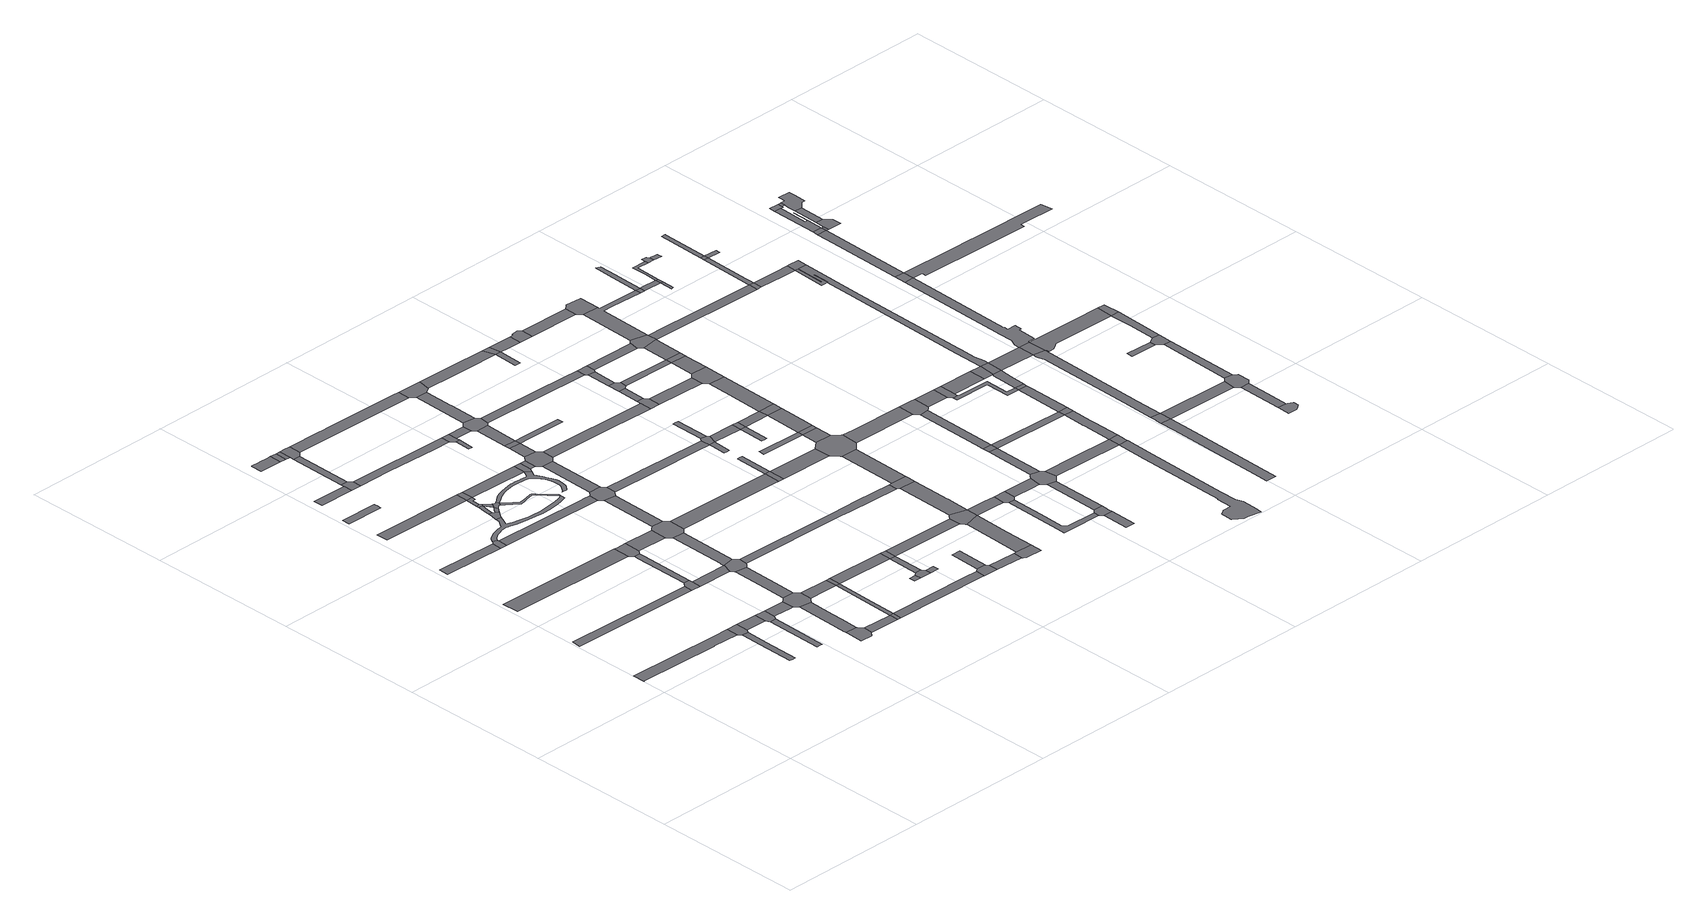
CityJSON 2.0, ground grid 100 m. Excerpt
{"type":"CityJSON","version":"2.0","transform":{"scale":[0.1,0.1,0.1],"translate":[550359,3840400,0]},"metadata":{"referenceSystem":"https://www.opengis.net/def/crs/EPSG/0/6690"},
"CityObjects":{
"road1":{"type":"Road","attributes":{"RoadStructureAttribute.sectionType":"1"},"geometry":[{"type":"MultiSurface","lod":"1","boundaries":[[[0,1,2,3,4,5,6,7,8]]]}]},
"road2":{"type":"Road","attributes":{"RoadStructureAttribute.sectionType":"1"},"geometry":[{"type":"MultiSurface","lod":"1","boundaries":[[[9,10,11,12,13,14]]]}]},
"road3":{"type":"Road","attributes":{"RoadStructureAttribute.sectionType":"1"},"geometry":[{"type":"MultiSurface","lod":"1","boundaries":[[[15,16,17,18,19,20,21,22]]]}]},
"road4":{"type":"Road","attributes":{"RoadStructureAttribute.sectionType":"1"},"geometry":[{"type":"MultiSurface","lod":"1","boundaries":[[[23,24,25,26,27]]]}]},
"road5":{"type":"Road","geometry":[{"type":"MultiSurface","lod":"1","boundaries":[[[28,8,7,15,22,29,30]]]}]},
"road6":{"type":"Road","attributes":{"RoadStructureAttribute.sectionType":"1"},"geometry":[{"type":"MultiSurface","lod":"1","boundaries":[[[31,32,33,34,35,36]]]}]},
"road7":{"type":"Road","attributes":{"RoadStructureAttribute.sectionType":"1"},"geometry":[{"type":"MultiSurface","lod":"1","boundaries":[[[37,38,39,40,41]]]}]},
"road8":{"type":"Road","attributes":{"RoadStructureAttribute.sectionType":"1"},"geometry":[{"type":"MultiSurface","lod":"1","boundaries":[[[30,29,42,43,44]]]}]},
"road9":{"type":"Road","attributes":{"RoadStructureAttribute.sectionType":"1"},"geometry":[{"type":"MultiSurface","lod":"1","boundaries":[[[45,46,47,48,49]]]}]},
"road10":{"type":"Road","geometry":[{"type":"MultiSurface","lod":"1","boundaries":[[[50,51,52,27,26,53,54,55]]]}]},
"road11":{"type":"Road","attributes":{"RoadStructureAttribute.sectionType":"1"},"geometry":[{"type":"MultiSurface","lod":"1","boundaries":[[[56,57,58,59]]]}]},
"road12":{"type":"Road","geometry":[{"type":"MultiSurface","lod":"1","boundaries":[[[60,44,43,49,48,61,62,63]]]}]},
"road13":{"type":"Road","attributes":{"RoadStructureAttribute.sectionType":"1"},"geometry":[{"type":"MultiSurface","lod":"1","boundaries":[[[64,65,66,67]]]}]},
"road14":{"type":"Road","geometry":[{"type":"MultiSurface","lod":"1","boundaries":[[[68,14,13,69,70,71]]]}]},
"road15":{"type":"Road","geometry":[{"type":"MultiSurface","lod":"1","boundaries":[[[72,73,74,75,76,77,78,79,80,81,82]]]}]},
"road16":{"type":"Road","attributes":{"RoadStructureAttribute.sectionType":"1"},"geometry":[{"type":"MultiSurface","lod":"1","boundaries":[[[83,63,62,84,85,86,87,88]]]}]},
"road17":{"type":"Road","attributes":{"RoadStructureAttribute.sectionType":"1"},"geometry":[{"type":"MultiSurface","lod":"1","boundaries":[[[89,90,91,92,93,94,95,96,97]]]}]},
"road18":{"type":"Road","geometry":[{"type":"MultiSurface","lod":"1","boundaries":[[[98,59,58,99,100,101]]]}]},
"road19":{"type":"Road","attributes":{"RoadStructureAttribute.sectionType":"1"},"geometry":[{"type":"MultiSurface","lod":"1","boundaries":[[[102,103,104,105,106,107,108,72,82,109,110,111,112,113]]]}]},
"road20":{"type":"Road","attributes":{"RoadStructureAttribute.sectionType":"1"},"geometry":[{"type":"MultiSurface","lod":"1","boundaries":[[[114,115,116,117,68,71]]]}]},
"road21":{"type":"Road","attributes":{"RoadStructureAttribute.sectionType":"1"},"geometry":[{"type":"MultiSurface","lod":"1","boundaries":[[[118,98,101,119]]]}]},
"road22":{"type":"Road","geometry":[{"type":"MultiSurface","lod":"1","boundaries":[[[97,96,120,121]]]}]},
"road23":{"type":"Road","attributes":{"RoadStructureAttribute.sectionType":"1"},"geometry":[{"type":"MultiSurface","lod":"1","boundaries":[[[121,120,122,123,124]]]}]},
"road24":{"type":"Road","geometry":[{"type":"MultiSurface","lod":"1","boundaries":[[[125,126,127,88,87,128,102,113,129,130,131,132,133,134]]]}]},
"road25":{"type":"Road","attributes":{"RoadStructureAttribute.sectionType":"1"},"geometry":[{"type":"MultiSurface","lod":"1","boundaries":[[[80,79,135,136]]]}]},
"road26":{"type":"Road","attributes":{"RoadStructureAttribute.sectionType":"1"},"geometry":[{"type":"MultiSurface","lod":"1","boundaries":[[[70,69,137,138]]]}]},
"road27":{"type":"Road","geometry":[{"type":"MultiSurface","lod":"1","boundaries":[[[139,140,141,142,143,144,145,146,147]]]}]},
"road28":{"type":"Road","geometry":[{"type":"MultiSurface","lod":"1","boundaries":[[[148,149,36,35,150,116,115,151,152,153,154]]]}]},
"road29":{"type":"Road","attributes":{"RoadStructureAttribute.sectionType":"1"},"geometry":[{"type":"MultiSurface","lod":"1","boundaries":[[[155,156,157,158,159,139,147,160,161]]]}]},
"road30":{"type":"Road","geometry":[{"type":"MultiSurface","lod":"1","boundaries":[[[162,124,123,118,119,163,164,165]]]}]},
"road31":{"type":"Road","geometry":[{"type":"MultiSurface","lod":"1","boundaries":[[[166,167,155,161,168]]]}]},
"road32":{"type":"Road","attributes":{"RoadStructureAttribute.sectionType":"1"},"geometry":[{"type":"MultiSurface","lod":"1","boundaries":[[[169,170,171,145,144,172,173]]]}]},
"road33":{"type":"Road","attributes":{"RoadStructureAttribute.sectionType":"1"},"geometry":[{"type":"MultiSurface","lod":"1","boundaries":[[[66,167,166,174,175,176]]]}]},
"road34":{"type":"Road","attributes":{"RoadStructureAttribute.sectionType":"1"},"geometry":[{"type":"MultiSurface","lod":"1","boundaries":[[[177,168,161,178,169,179]]]}]},
"road35":{"type":"Road","attributes":{"RoadStructureAttribute.sectionType":"1"},"geometry":[{"type":"MultiSurface","lod":"1","boundaries":[[[180,181,182,183,184,185,186,187,188,189,190,191,192,193,194,195,196,197,198,199,200,201,202,203,204,205,206,207,208,209,210,211,212,213,214,215,216,217,218,219,220,221,222,223,224,225,226,227,228,229,230,231,232,233,234,235,236,142,141,237,238,239,240,241,242,243,244,245,246,247,50,55]]]}]},
"road36":{"type":"Road","attributes":{"RoadStructureAttribute.sectionType":"1"},"geometry":[{"type":"MultiSurface","lod":"1","boundaries":[[[248,249,250,125,134,251,252]]]}]},
"road37":{"type":"Road","attributes":{"RoadStructureAttribute.sectionType":"1"},"geometry":[{"type":"MultiSurface","lod":"1","boundaries":[[[253,254,54,53,255,256]]]}]},
"road38":{"type":"Road","geometry":[{"type":"MultiSurface","lod":"1","boundaries":[[[67,66,176,257]]]}]},
"road39":{"type":"Road","geometry":[{"type":"MultiSurface","lod":"1","boundaries":[[[258,179,169,173,259,213,212,260]]]}]},
"road40":{"type":"Road","geometry":[{"type":"MultiSurface","lod":"1","boundaries":[[[261,136,135,262]]]}]},
"road41":{"type":"Road","attributes":{"RoadStructureAttribute.sectionType":"1"},"geometry":[{"type":"MultiSurface","lod":"1","boundaries":[[[154,153,263,264]]]}]},
"road42":{"type":"Road","attributes":{"RoadStructureAttribute.sectionType":"1"},"geometry":[{"type":"MultiSurface","lod":"1","boundaries":[[[131,130,265,266,267,268]]]}]},
"road43":{"type":"Road","geometry":[{"type":"MultiSurface","lod":"1","boundaries":[[[269,270,271,138,137,272,273,248,252,274,275,276]]]}]},
"road44":{"type":"Road","attributes":{"RoadStructureAttribute.sectionType":"1"},"geometry":[{"type":"MultiSurface","lod":"1","boundaries":[[[267,136,261,277,278]]]}]},
"road45":{"type":"Road","attributes":{"RoadStructureAttribute.sectionType":"1"},"geometry":[{"type":"MultiSurface","lod":"1","boundaries":[[[279,280,281,282,138,271,283]]]}]},
"road46":{"type":"Road","attributes":{"RoadStructureAttribute.sectionType":"1"},"geometry":[{"type":"MultiSurface","lod":"1","boundaries":[[[100,99,284,285,286,287]]]}]},
"road47":{"type":"Road","geometry":[{"type":"MultiSurface","lod":"1","boundaries":[[[268,267,278,288]]]}]},
"road48":{"type":"Road","attributes":{"RoadStructureAttribute.sectionType":"1"},"geometry":[{"type":"MultiSurface","lod":"1","boundaries":[[[257,176,289,290]]]}]},
"road49":{"type":"Road","attributes":{"RoadStructureAttribute.sectionType":"1"},"geometry":[{"type":"MultiSurface","lod":"1","boundaries":[[[289,291,292,293,294,295,296,297,298,299,300,301,302,303,260,212,304,305,306,307,308,309,310,311,312,313,314,315,316,317,318,319,320,321,322,323,324,325,326,327,328,329,330,331,332,333,334,335,336,337,338,339,340,341,342]]]}]},
"road50":{"type":"Road","geometry":[{"type":"MultiSurface","lod":"1","boundaries":[[[343,344,345,264,263,346,279,283,347,348,349,350,351,352]]]}]},
"road51":{"type":"Road","attributes":{"RoadStructureAttribute.sectionType":"1"},"geometry":[{"type":"MultiSurface","lod":"1","boundaries":[[[353,343,352,354]]]}]},
"road52":{"type":"Road","attributes":{"RoadStructureAttribute.sectionType":"1"},"geometry":[{"type":"MultiSurface","lod":"1","boundaries":[[[355,356,261,262,357,358,359]]]}]},
"road53":{"type":"Road","attributes":{"RoadStructureAttribute.sectionType":"1"},"geometry":[{"type":"MultiSurface","lod":"1","boundaries":[[[288,278,360,361,362,363,364]]]}]},
"road54":{"type":"Road","geometry":[{"type":"MultiSurface","lod":"1","boundaries":[[[365,366,256,255,367,353,354,368,369,370,371,372,373,374]]]}]},
"road55":{"type":"Road","attributes":{"RoadStructureAttribute.sectionType":"1"},"geometry":[{"type":"MultiSurface","lod":"1","boundaries":[[[375,376,377,378,379,165,164,380,381,382,383]]]}]},
"road56":{"type":"Road","geometry":[{"type":"MultiSurface","lod":"1","boundaries":[[[290,289,342,384,385]]]}]},
"road57":{"type":"Road","geometry":[{"type":"MultiSurface","lod":"1","boundaries":[[[386,387,388,389]]]}]},
"road58":{"type":"Road","attributes":{"RoadStructureAttribute.sectionType":"1"},"geometry":[{"type":"MultiSurface","lod":"1","boundaries":[[[385,384,390,391]]]}]},
"road59":{"type":"Road","attributes":{"RoadStructureAttribute.sectionType":"1"},"geometry":[{"type":"MultiSurface","lod":"1","boundaries":[[[392,393,365,374,394]]]}]},
"road60":{"type":"Road","geometry":[{"type":"MultiSurface","lod":"1","boundaries":[[[395,396,397,398]]]}]},
"road61":{"type":"Road","geometry":[{"type":"MultiSurface","lod":"1","boundaries":[[[399,389,388,400,401,402]]]}]},
"road62":{"type":"Road","geometry":[{"type":"MultiSurface","lod":"1","boundaries":[[[287,286,395,398,403,404]]]}]},
"road63":{"type":"Road","attributes":{"RoadStructureAttribute.sectionType":"1"},"geometry":[{"type":"MultiSurface","lod":"1","boundaries":[[[363,399,402,405]]]}]},
"road64":{"type":"Road","geometry":[{"type":"MultiSurface","lod":"1","boundaries":[[[406,391,390,392,394,407,408,409]]]}]},
"road65":{"type":"Road","attributes":{"RoadStructureAttribute.sectionType":"1"},"geometry":[{"type":"MultiSurface","lod":"1","boundaries":[[[410,411,401,400]]]}]},
"road66":{"type":"Road","geometry":[{"type":"MultiSurface","lod":"1","boundaries":[[[364,363,405,412]]]}]},
"road67":{"type":"Road","attributes":{"RoadStructureAttribute.sectionType":"1"},"geometry":[{"type":"MultiSurface","lod":"1","boundaries":[[[404,403,413,414]]]}]},
"road68":{"type":"Road","attributes":{"RoadStructureAttribute.sectionType":"1"},"geometry":[{"type":"MultiSurface","lod":"1","boundaries":[[[415,406,409,416]]]}]},
"road69":{"type":"Road","geometry":[{"type":"MultiSurface","lod":"1","boundaries":[[[417,415,416,418]]]}]},
"road70":{"type":"Road","attributes":{"RoadStructureAttribute.sectionType":"1"},"geometry":[{"type":"MultiSurface","lod":"1","boundaries":[[[349,348,419,420,421,422]]]}]},
"road71":{"type":"Road","attributes":{"RoadStructureAttribute.sectionType":"1"},"geometry":[{"type":"MultiSurface","lod":"1","boundaries":[[[423,424,425,417,418]]]}]},
"road72":{"type":"Road","attributes":{"RoadStructureAttribute.sectionType":"1"},"geometry":[{"type":"MultiSurface","lod":"1","boundaries":[[[426,427,276,275,428,429,430,431]]]}]},
"road73":{"type":"Road","geometry":[{"type":"MultiSurface","lod":"1","boundaries":[[[432,359,358,433,434,435]]]}]},
"road74":{"type":"Road","geometry":[{"type":"MultiSurface","lod":"1","boundaries":[[[436,437,414,413,438,424,423,439,440,441,442,443]]]}]},
"road75":{"type":"Road","geometry":[{"type":"MultiSurface","lod":"1","boundaries":[[[444,445,432,435]]]}]},
"road76":{"type":"Road","attributes":{"RoadStructureAttribute.sectionType":"1"},"geometry":[{"type":"MultiSurface","lod":"1","boundaries":[[[446,436,443,447,448,449,450]]]}]},
"road77":{"type":"Road","attributes":{"RoadStructureAttribute.sectionType":"1"},"geometry":[{"type":"MultiSurface","lod":"1","boundaries":[[[451,452,453,454,455,456,371,370,457,458,459,460]]]}]},
"road78":{"type":"Road","attributes":{"RoadStructureAttribute.sectionType":"1"},"geometry":[{"type":"MultiSurface","lod":"1","boundaries":[[[461,462,463,464,418,416]]]}]},
"road79":{"type":"Road","attributes":{"RoadStructureAttribute.sectionType":"1"},"geometry":[{"type":"MultiSurface","lod":"1","boundaries":[[[434,433,465,466]]]}]},
"road80":{"type":"Road","attributes":{"RoadStructureAttribute.sectionType":"1"},"geometry":[{"type":"MultiSurface","lod":"1","boundaries":[[[412,405,467,468,469]]]}]},
"road81":{"type":"Road","geometry":[{"type":"MultiSurface","lod":"1","boundaries":[[[383,382,470,446,450,471,472,473]]]}]},
"road82":{"type":"Road","geometry":[{"type":"MultiSurface","lod":"1","boundaries":[[[466,465,474,475,476,477,478,479]]]}]},
"road83":{"type":"Road","attributes":{"RoadStructureAttribute.sectionType":"1"},"geometry":[{"type":"MultiSurface","lod":"1","boundaries":[[[480,408,407,481,482,483,484]]]}]},
"road84":{"type":"Road","geometry":[{"type":"MultiSurface","lod":"1","boundaries":[[[422,421,485,486]]]}]},
"road85":{"type":"Road","attributes":{"RoadStructureAttribute.sectionType":"1"},"geometry":[{"type":"MultiSurface","lod":"1","boundaries":[[[487,488,489,490,491,479,478]]]}]},
"road86":{"type":"Road","attributes":{"RoadStructureAttribute.sectionType":"1"},"geometry":[{"type":"MultiSurface","lod":"1","boundaries":[[[492,493,494,422,486]]]}]},
"road87":{"type":"Road","attributes":{"RoadStructureAttribute.sectionType":"1"},"geometry":[{"type":"MultiSurface","lod":"1","boundaries":[[[495,496,497,441,440,498,499]]]}]},
"road88":{"type":"Road","geometry":[{"type":"MultiSurface","lod":"1","boundaries":[[[500,501,469,468,502,489,488,503]]]}]},
"road89":{"type":"Road","geometry":[{"type":"MultiSurface","lod":"1","boundaries":[[[459,504,505,506,507,508,509]]]}]},
"road90":{"type":"Road","geometry":[{"type":"MultiSurface","lod":"1","boundaries":[[[510,511,460,459,509,512,513]]]}]},
"road91":{"type":"Road","attributes":{"RoadStructureAttribute.sectionType":"1"},"geometry":[{"type":"MultiSurface","lod":"1","boundaries":[[[514,473,472,515,516,517,518,519,520,521,522,523,524]]]}]},
"road92":{"type":"Road","attributes":{"RoadStructureAttribute.sectionType":"1"},"geometry":[{"type":"MultiSurface","lod":"1","boundaries":[[[525,486,485,526,527]]]}]},
"road93":{"type":"Road","attributes":{"RoadStructureAttribute.sectionType":"1"},"geometry":[{"type":"MultiSurface","lod":"1","boundaries":[[[528,500,503,529,530,531,532]]]}]},
"road94":{"type":"Road","attributes":{"RoadStructureAttribute.sectionType":"1"},"geometry":[{"type":"MultiSurface","lod":"1","boundaries":[[[533,534,535,510,513]]]}]},
"road95":{"type":"Road","attributes":{"RoadStructureAttribute.sectionType":"1"},"geometry":[{"type":"MultiSurface","lod":"1","boundaries":[[[512,509,536,537]]]}]},
"road96":{"type":"Road","geometry":[{"type":"MultiSurface","lod":"1","boundaries":[[[431,430,538,528,532,539,540,541,542]]]}]},
"road97":{"type":"Road","attributes":{"RoadStructureAttribute.sectionType":"1"},"geometry":[{"type":"MultiSurface","lod":"1","boundaries":[[[543,503,488,544,545,546,547]]]}]},
"road98":{"type":"Road","attributes":{"RoadStructureAttribute.sectionType":"1"},"geometry":[{"type":"MultiSurface","lod":"1","boundaries":[[[548,549,550,551,552,553,554]]]}]},
"road99":{"type":"Road","geometry":[{"type":"MultiSurface","lod":"1","boundaries":[[[555,556,557,558,559,560,561,562]]]}]},
"road100":{"type":"Road","geometry":[{"type":"MultiSurface","lod":"1","boundaries":[[[563,484,483,564,565,566]]]}]},
"road101":{"type":"Road","attributes":{"RoadStructureAttribute.sectionType":"1"},"geometry":[{"type":"MultiSurface","lod":"1","boundaries":[[[567,568,542,541,569]]]}]},
"road102":{"type":"Road","geometry":[{"type":"MultiSurface","lod":"1","boundaries":[[[537,536,562,561,570]]]}]},
"road103":{"type":"Road","attributes":{"RoadStructureAttribute.sectionType":"1"},"geometry":[{"type":"MultiSurface","lod":"1","boundaries":[[[571,563,566,572]]]}]},
"road104":{"type":"Road","geometry":[{"type":"MultiSurface","lod":"1","boundaries":[[[523,573,574,575]]]}]},
"road105":{"type":"Road","geometry":[{"type":"MultiSurface","lod":"1","boundaries":[[[547,546,576,577,578,579]]]}]},
"road106":{"type":"Road","geometry":[{"type":"MultiSurface","lod":"1","boundaries":[[[524,523,575,580]]]}]},
"road107":{"type":"Road","attributes":{"RoadStructureAttribute.sectionType":"1"},"geometry":[{"type":"MultiSurface","lod":"1","boundaries":[[[576,581,582,583,584,585,586,587,588,589,590,591,577]]]}]},
"road108":{"type":"Road","geometry":[{"type":"MultiSurface","lod":"1","boundaries":[[[592,571,572,593,594,595]]]}]},
"road109":{"type":"Road","geometry":[{"type":"MultiSurface","lod":"1","boundaries":[[[596,597,598,527,526,599,600,567,569,601,602,603,604,605,606,607]]]}]},
"road110":{"type":"Road","attributes":{"RoadStructureAttribute.sectionType":"1"},"geometry":[{"type":"MultiSurface","lod":"1","boundaries":[[[608,592,595,609]]]}]},
"road111":{"type":"Road","attributes":{"RoadStructureAttribute.sectionType":"1"},"geometry":[{"type":"MultiSurface","lod":"1","boundaries":[[[570,561,610,611]]]}]},
"road112":{"type":"Road","geometry":[{"type":"MultiSurface","lod":"1","boundaries":[[[499,498,608,609,612,613]]]}]},
"road113":{"type":"Road","attributes":{"RoadStructureAttribute.sectionType":"1"},"geometry":[{"type":"MultiSurface","lod":"1","boundaries":[[[553,614,596,607,615]]]}]},
"road114":{"type":"Road","attributes":{"RoadStructureAttribute.sectionType":"1"},"geometry":[{"type":"MultiSurface","lod":"1","boundaries":[[[616,617,618,619]]]}]},
"road115":{"type":"Road","attributes":{"RoadStructureAttribute.sectionType":"1"},"geometry":[{"type":"MultiSurface","lod":"1","boundaries":[[[580,575,620,621,622]]]}]},
"road116":{"type":"Road","geometry":[{"type":"MultiSurface","lod":"1","boundaries":[[[554,553,615,623]]]}]},
"road117":{"type":"Road","geometry":[{"type":"MultiSurface","lod":"1","boundaries":[[[624,625,586,585,626,616,619,627,628,629]]]}]},
"road118":{"type":"Road","attributes":{"RoadStructureAttribute.sectionType":"1"},"geometry":[{"type":"MultiSurface","lod":"1","boundaries":[[[565,564,630,631]]]}]},
"road119":{"type":"Road","attributes":{"RoadStructureAttribute.sectionType":"1"},"geometry":[{"type":"MultiSurface","lod":"1","boundaries":[[[632,579,578,633,634,635]]]}]},
"road120":{"type":"Road","attributes":{"RoadStructureAttribute.sectionType":"1"},"geometry":[{"type":"MultiSurface","lod":"1","boundaries":[[[610,554,623,636,637]]]}]},
"road121":{"type":"Road","geometry":[{"type":"MultiSurface","lod":"1","boundaries":[[[611,610,637,638]]]}]},
"road122":{"type":"Road","attributes":{"RoadStructureAttribute.sectionType":"1"},"geometry":[{"type":"MultiSurface","lod":"1","boundaries":[[[639,640,624,629,641,642]]]}]},
"road123":{"type":"Road","attributes":{"RoadStructureAttribute.sectionType":"1"},"geometry":[{"type":"MultiSurface","lod":"1","boundaries":[[[594,593,643,644]]]}]},
"road124":{"type":"Road","geometry":[{"type":"MultiSurface","lod":"1","boundaries":[[[645,646,647,648,622,621,649,650]]]}]},
"road125":{"type":"Road","attributes":{"RoadStructureAttribute.sectionType":"1"},"geometry":[{"type":"MultiSurface","lod":"1","boundaries":[[[651,652,653,611,638,654]]]}]},
"road126":{"type":"Road","attributes":{"RoadStructureAttribute.sectionType":"1"},"geometry":[{"type":"MultiSurface","lod":"1","boundaries":[[[613,612,655,656]]]}]},
"road127":{"type":"Road","geometry":[{"type":"MultiSurface","lod":"1","boundaries":[[[657,658,635,634,659,639,642,660,661,662,663,664]]]}]},
"road128":{"type":"Road","attributes":{"RoadStructureAttribute.sectionType":"1"},"geometry":[{"type":"MultiSurface","lod":"1","boundaries":[[[665,604,603,666,667]]]}]},
"road129":{"type":"Road","geometry":[{"type":"MultiSurface","lod":"1","boundaries":[[[668,631,630,651,654,669,670]]]}]},
"road130":{"type":"Road","attributes":{"RoadStructureAttribute.sectionType":"1"},"geometry":[{"type":"MultiSurface","lod":"1","boundaries":[[[671,672,657,664,673]]]}]},
"road131":{"type":"Road","attributes":{"RoadStructureAttribute.sectionType":"1"},"geometry":[{"type":"MultiSurface","lod":"1","boundaries":[[[643,674,668,670,675,676]]]}]},
"road132":{"type":"Road","geometry":[{"type":"MultiSurface","lod":"1","boundaries":[[[677,671,673,678]]]}]},
"road133":{"type":"Road","attributes":{"RoadStructureAttribute.sectionType":"1"},"geometry":[{"type":"MultiSurface","lod":"1","boundaries":[[[650,649,679,680]]]}]},
"road134":{"type":"Road","geometry":[{"type":"MultiSurface","lod":"1","boundaries":[[[644,643,676,681]]]}]},
"road135":{"type":"Road","attributes":{"RoadStructureAttribute.sectionType":"1"},"geometry":[{"type":"MultiSurface","lod":"1","boundaries":[[[682,683,684,685,644,681]]]}]},
"road136":{"type":"Road","attributes":{"RoadStructureAttribute.sectionType":"1"},"geometry":[{"type":"MultiSurface","lod":"1","boundaries":[[[686,687,688,689,677,678]]]}]},
"road137":{"type":"Road","geometry":[{"type":"MultiSurface","lod":"1","boundaries":[[[690,691,692,693,656,655,694,695,684,683,696,697,698]]]}]},
"road138":{"type":"Road","attributes":{"RoadStructureAttribute.sectionType":"1"},"geometry":[{"type":"MultiSurface","lod":"1","boundaries":[[[699,700,662,661,701,702,703]]]}]},
"road139":{"type":"Road","geometry":[{"type":"MultiSurface","lod":"1","boundaries":[[[704,705,667,666,706,707,687,686,708,709,710,711]]]}]},
"road140":{"type":"Road","attributes":{"RoadStructureAttribute.sectionType":"1"},"geometry":[{"type":"MultiSurface","lod":"1","boundaries":[[[702,712,713,714,715,716,717,718,719,720,721,722,723,724,725,726,727,728,729,730,731]]]}]},
"road141":{"type":"Road","geometry":[{"type":"MultiSurface","lod":"1","boundaries":[[[732,733,734,680,679,735,736,737,738,739]]]}]},
"road142":{"type":"Road","geometry":[{"type":"MultiSurface","lod":"1","boundaries":[[[678,673,740,741]]]}]},
"road143":{"type":"Road","attributes":{"RoadStructureAttribute.sectionType":"1"},"geometry":[{"type":"MultiSurface","lod":"1","boundaries":[[[737,690,698,742,743,744,745,746,747,748,749,738]]]}]},
"road144":{"type":"Road","attributes":{"RoadStructureAttribute.sectionType":"1"},"geometry":[{"type":"MultiSurface","lod":"1","boundaries":[[[711,710,750,751]]]}]},
"road145":{"type":"Road","geometry":[{"type":"MultiSurface","lod":"1","boundaries":[[[751,750,752,753,754,755,756,757]]]}]},
"road146":{"type":"Road","geometry":[{"type":"MultiSurface","lod":"1","boundaries":[[[703,702,731,758,759,760,761,762]]]}]},
"road147":{"type":"Road","attributes":{"RoadStructureAttribute.sectionType":"1"},"geometry":[{"type":"MultiSurface","lod":"1","boundaries":[[[740,763,764,765,703,762,766,767,768]]]}]},
"road148":{"type":"Road","geometry":[{"type":"MultiSurface","lod":"1","boundaries":[[[769,770,771,772,754,753,773,774,775,776,777,778]]]}]},
"road149":{"type":"Road","attributes":{"RoadStructureAttribute.sectionType":"1"},"geometry":[{"type":"MultiSurface","lod":"1","boundaries":[[[779,780,697,696,781,782]]]}]},
"road150":{"type":"Road","attributes":{"RoadStructureAttribute.sectionType":"1"},"geometry":[{"type":"MultiSurface","lod":"1","boundaries":[[[757,756,783,784]]]}]},
"road151":{"type":"Road","geometry":[{"type":"MultiSurface","lod":"1","boundaries":[[[741,740,768,785]]]}]},
"road152":{"type":"Road","geometry":[{"type":"MultiSurface","lod":"1","boundaries":[[[746,745,786,787]]]}]},
"road153":{"type":"Road","attributes":{"RoadStructureAttribute.sectionType":"1"},"geometry":[{"type":"MultiSurface","lod":"1","boundaries":[[[788,789,790,791,792,793,794,795,796]]]}]},
"road154":{"type":"Road","attributes":{"RoadStructureAttribute.sectionType":"1"},"geometry":[{"type":"MultiSurface","lod":"1","boundaries":[[[777,741,785,797,798]]]}]},
"road155":{"type":"Road","attributes":{"RoadStructureAttribute.sectionType":"1"},"geometry":[{"type":"MultiSurface","lod":"1","boundaries":[[[799,800,801,746,787,802,803,804]]]}]},
"road156":{"type":"Road","attributes":{"RoadStructureAttribute.sectionType":"1"},"geometry":[{"type":"MultiSurface","lod":"1","boundaries":[[[805,787,786,806,807,808]]]}]},
"road157":{"type":"Road","geometry":[{"type":"MultiSurface","lod":"1","boundaries":[[[778,777,798,809,810]]]}]},
"road158":{"type":"Road","geometry":[{"type":"MultiSurface","lod":"1","boundaries":[[[807,811,812,813]]]}]},
"road159":{"type":"Road","attributes":{"RoadStructureAttribute.sectionType":"7"},"geometry":[{"type":"MultiSurface","lod":"1","boundaries":[[[814,784,783,815,816]]]}]},
"road160":{"type":"Road","geometry":[{"type":"MultiSurface","lod":"1","boundaries":[[[808,807,813,817]]]}]},
"road161":{"type":"Road","attributes":{"RoadStructureAttribute.sectionType":"1"},"geometry":[{"type":"MultiSurface","lod":"1","boundaries":[[[815,818,778,810,819,820]]]}]},
"road162":{"type":"Road","geometry":[{"type":"MultiSurface","lod":"1","boundaries":[[[821,822,823,824,825,788,796,826,827]]]}]},
"road163":{"type":"Road","geometry":[{"type":"MultiSurface","lod":"1","boundaries":[[[816,815,820,828]]]}]},
"road164":{"type":"Road","attributes":{"RoadStructureAttribute.sectionType":"1"},"geometry":[{"type":"MultiSurface","lod":"1","boundaries":[[[829,830,808,817,831,832,833,834]]]}]},
"road165":{"type":"Road","geometry":[{"type":"MultiSurface","lod":"1","boundaries":[[[835,834,833,836,837,838,839]]]}]},
"road166":{"type":"Road","attributes":{"RoadStructureAttribute.sectionType":"1"},"geometry":[{"type":"MultiSurface","lod":"1","boundaries":[[[840,841,842,843,844,845,821,827,846,847,848,849]]]}]},
"road167":{"type":"Road","attributes":{"RoadStructureAttribute.sectionType":"7"},"geometry":[{"type":"MultiSurface","lod":"1","boundaries":[[[828,820,840,850]]]}]},
"road168":{"type":"Road","geometry":[{"type":"MultiSurface","lod":"1","boundaries":[[[782,781,851,852]]]}]},
"road169":{"type":"Road","geometry":[{"type":"MultiSurface","lod":"1","boundaries":[[[853,854,855,856,837,836]]]}]},
"road170":{"type":"Road","attributes":{"RoadStructureAttribute.sectionType":"1"},"geometry":[{"type":"MultiSurface","lod":"1","boundaries":[[[857,858,859,782,852,860,861,862]]]}]},
"road171":{"type":"Road","attributes":{"RoadStructureAttribute.sectionType":"1"},"geometry":[{"type":"MultiSurface","lod":"1","boundaries":[[[863,864,865,866,867,868,869,816,828,870,871,872,873,874,875,876],[877,878,879],[880,881,882,883,876]]]}]},
"road172":{"type":"Road","attributes":{"RoadStructureAttribute.sectionType":"1"},"geometry":[{"type":"MultiSurface","lod":"1","boundaries":[[[826,796,884,885]]]}]},
"road173":{"type":"Road","geometry":[{"type":"MultiSurface","lod":"1","boundaries":[[[886,857,862,887]]]}]},
"road174":{"type":"Road","attributes":{"RoadStructureAttribute.sectionType":"1"},"geometry":[{"type":"MultiSurface","lod":"1","boundaries":[[[888,852,851,889,863,890]]]}]},
"road175":{"type":"Road","geometry":[{"type":"MultiSurface","lod":"1","boundaries":[[[850,840,849,891]]]}]},
"road176":{"type":"Road","attributes":{"RoadStructureAttribute.sectionType":"1"},"geometry":[{"type":"MultiSurface","lod":"1","boundaries":[[[892,893,894,886,887]]]}]},
"road177":{"type":"Road","geometry":[{"type":"MultiSurface","lod":"1","boundaries":[[[895,896,887,862]]]}]},
"road178":{"type":"Road","geometry":[{"type":"MultiSurface","lod":"1","boundaries":[[[897,898,899,900,901,902,903,904]]]}]},
"road179":{"type":"Road","geometry":[{"type":"MultiSurface","lod":"1","boundaries":[[[905,890,863,876,875,906,907]]]}]},
"road180":{"type":"Road","attributes":{"RoadStructureAttribute.sectionType":"1"},"geometry":[{"type":"MultiSurface","lod":"1","boundaries":[[[908,909,897,904,910,911]]]}]},
"road181":{"type":"Road","attributes":{"RoadStructureAttribute.sectionType":"1"},"geometry":[{"type":"MultiSurface","lod":"1","boundaries":[[[912,913,914,915,916,850,891,917,918,919,920,921,922,923,924,925,926]]]}]},
"road182":{"type":"Road","geometry":[{"type":"MultiSurface","lod":"1","boundaries":[[[927,928,885,884,929,930,908,911,931,932,933,934,935,936]]]}]},
"road183":{"type":"Road","geometry":[{"type":"MultiSurface","lod":"1","boundaries":[[[937,938,939,940]]]}]},
"road184":{"type":"Road","attributes":{"RoadStructureAttribute.sectionType":"1"},"geometry":[{"type":"MultiSurface","lod":"1","boundaries":[[[941,942,943,944,891,849,945,946,947,948,949,950,951]]]}]},
"road185":{"type":"Road","geometry":[{"type":"MultiSurface","lod":"1","boundaries":[[[952,912,926,953,954]]]}]},
"road186":{"type":"Road","attributes":{"RoadStructureAttribute.sectionType":"1"},"geometry":[{"type":"MultiSurface","lod":"1","boundaries":[[[955,927,936,956]]]}]},
"road187":{"type":"Road","geometry":[{"type":"MultiSurface","lod":"1","boundaries":[[[957,940,939,955,956,958]]]}]},
"road188":{"type":"Road","attributes":{"RoadStructureAttribute.sectionType":"1"},"geometry":[{"type":"MultiSurface","lod":"1","boundaries":[[[959,960,952,954,961]]]}]},
"road189":{"type":"Road","attributes":{"RoadStructureAttribute.sectionType":"1"},"geometry":[{"type":"MultiSurface","lod":"1","boundaries":[[[951,962,957,958,963,964]]]}]},
"road190":{"type":"Road","geometry":[{"type":"MultiSurface","lod":"1","boundaries":[[[965,959,961,966]]]}]},
"road191":{"type":"Road","geometry":[{"type":"MultiSurface","lod":"1","boundaries":[[[941,951,964,967]]]}]},
"road192":{"type":"Road","geometry":[{"type":"MultiSurface","lod":"1","boundaries":[[[966,961,968,969]]]}]},
"road193":{"type":"Road","attributes":{"RoadStructureAttribute.sectionType":"1"},"geometry":[{"type":"MultiSurface","lod":"1","boundaries":[[[970,971,965,966,972,973,974,975]]]}]},
"road194":{"type":"Road","geometry":[{"type":"MultiSurface","lod":"1","boundaries":[[[976,977,972]]]}]},
"road195":{"type":"Road","geometry":[{"type":"MultiSurface","lod":"1","boundaries":[[[978,969,968,979,980,981]]]}]},
"road196":{"type":"Road","geometry":[{"type":"MultiSurface","lod":"1","boundaries":[[[982,970,975,983,984,985]]]}]},
"road197":{"type":"Road","attributes":{"RoadStructureAttribute.sectionType":"1"},"geometry":[{"type":"MultiSurface","lod":"1","boundaries":[[[986,978,981,987]]]}]},
"road198":{"type":"Road","geometry":[{"type":"MultiSurface","lod":"1","boundaries":[[[988,985,984,989,990,991]]]}]},
"road199":{"type":"Road","geometry":[{"type":"MultiSurface","lod":"1","boundaries":[[[992,993,994,995,996,997,991,990,998,986,987,999,1000,1001,1002,1003,1004]]]}]},
"road200":{"type":"Road","attributes":{"RoadStructureAttribute.sectionType":"1"},"geometry":[{"type":"MultiSurface","lod":"1","boundaries":[[[1005,1006,1007,953,926,1008,1009,1010,1011,1012,1013,1014,1015]]]}]}
},
"vertices":[
[624,1231,0],[7,1245,0],[9,1164,0],[10,1165,0],[552,1153,0],[553,1153,0],[729,1149,0],[730,1149,0],[731,1229,0],
[671,1729,0],[601,1731,0],[21,1745,0],[17,1685,0],[885,1665,0],[886,1723,0],
[750,1125,0],[749,1122,0],[747,978,0],[743,745,0],[763,744,0],[783,743,0],[787,977,0],[789,1123,0],
[40,2820,0],[38,2755,0],[274,2748,0],[447,2743,0],[448,2809,0],
[737,1228,0],[804,1147,0],[805,1227,0],
[186,2302,0],[185,2302,0],[31,2305,0],[34,2194,0],[890,2175,0],[892,2287,0],
[278,3525,0],[279,3551,0],[279,3577,0],[34,3581,0],[32,3529,0],
[806,1147,0],[946,1144,0],[947,1224,0],
[956,739,0],[976,740,0],[996,740,0],[1002,1115,0],[962,1114,0],
[465,2829,0],[463,2821,0],[458,2814,0],[494,2742,0],[495,2807,0],[493,2814,0],
[60,3837,0],[64,3775,0],[295,3773,0],[295,3832,0],
[1012,1222,0],[1002,1117,0],[1018,1143,0],[1019,1222,0],
[58,3335,0],[59,3254,0],[674,3241,0],[675,3322,0],
[911,1751,0],[950,1664,0],[951,1726,0],[951,1751,0],
[1179,736,0],[1178,691,0],[1177,669,0],[1177,668,0],[1176,611,0],[1256,608,0],[1279,635,0],[1282,635,0],[1286,698,0],[1283,701,0],[1259,730,0],
[1153,1219,0],[1027,1142,0],[1142,1139,0],[1151,1139,0],[1159,1139,0],[1161,1219,0],
[211,4352,0],[144,4353,0],[141,4353,0],[82,4354,0],[81,4354,0],[80,4275,0],[142,4273,0],[227,4271,0],[229,4352,0],
[296,3858,0],[365,3772,0],[365,3830,0],[342,3857,0],
[1188,1112,0],[1183,928,0],[1183,927,0],[1182,849,0],[1179,789,0],[1179,766,0],[1179,762,0],[1259,734,0],[1261,821,0],[1261,850,0],[1263,926,0],[1269,1103,0],
[956,2116,0],[957,2152,0],[917,2151,0],[916,2116,0],
[300,4237,0],[346,4237,0],
[270,4270,0],[272,4351,0],
[295,4269,0],[301,4269,0],[302,4350,0],
[1191,1248,0],[1190,1247,0],[1171,1228,0],[1169,1130,0],[1288,1124,0],[1299,1135,0],[1299,1215,0],[1291,1223,0],[1271,1243,0],[1271,1245,0],
[1482,631,0],[1484,692,0],
[1179,1659,0],[1202,1727,0],
[658,3050,0],[653,3018,0],[648,2984,0],[684,2976,0],[696,2996,0],[716,3026,0],[696,3036,0],[688,3039,0],[683,3046,0],
[948,2286,0],[912,2286,0],[907,2159,0],[957,2154,0],[968,2167,0],[974,2174,0],[976,2285,0],
[668,3140,0],[665,3113,0],[664,3107,0],[664,3106,0],[660,3068,0],[689,3093,0],[695,3136,0],
[345,4349,0],[365,4256,0],[378,4269,0],[379,4349,0],
[694,3161,0],[669,3156,0],[704,3152,0],
[730,3082,0],[722,3071,0],[710,3056,0],[739,3055,0],[740,3057,0],
[696,3216,0],[716,3216,0],[719,3240,0],
[738,3121,0],[719,3099,0],[749,3112,0],
[498,2824,0],[510,2837,0],[525,2847,0],[542,2857,0],[562,2865,0],[585,2873,0],[600,2878,0],[615,2878,0],[627,2878,0],[640,2876,0],[655,2873,0],[692,2864,0],[737,2857,0],[777,2850,0],[827,2845,0],[862,2840,0],[882,2841,0],[892,2841,0],[930,2841,0],[967,2846,0],[1007,2852,0],[1042,2860,0],[1077,2870,0],[1085,2873,0],[1087,2925,0],[997,3020,0],[988,3029,0],[985,3034,0],[971,3034,0],[932,3026,0],[876,3015,0],[810,3072,0],[787,3095,0],[776,3073,0],[795,3057,0],[828,3028,0],[868,2998,0],[891,3003,0],[919,3010,0],[971,3021,0],[981,3017,0],[986,3013,0],[988,3012,0],[1079,2905,0],[1077,2900,0],[1057,2892,0],[1019,2882,0],[965,2876,0],[905,2868,0],[877,2869,0],[845,2870,0],[837,2871,0],[797,2872,0],[740,2884,0],[689,2891,0],[652,2908,0],[667,2938,0],[646,2973,0],[644,2953,0],[627,2926,0],[612,2905,0],[599,2903,0],[584,2900,0],[550,2890,0],[525,2882,0],[507,2872,0],[487,2857,0],[475,2847,0],
[1199,1637,0],[1199,1633,0],[1194,1393,0],[1274,1391,0],[1279,1624,0],
[1163,2791,0],[1128,2791,0],[1194,2721,0],[1200,2789,0],
[720,3321,0],
[760,3102,0],[768,3079,0],[772,3109,0],
[1509,692,0],[1507,631,0],
[1180,2170,0],[1183,2281,0],
[1410,1133,0],[1487,1131,0],[1494,1131,0],[1496,1210,0],
[1299,1725,0],[1286,1740,0],[1282,1744,0],[1186,1652,0],[1188,1650,0],[1298,1645,0],[1307,1655,0],[1311,1713,0],
[1514,907,0],[1520,1129,0],
[1211,2138,0],[1203,1756,0],[1203,1754,0],[1202,1731,0],[1291,2137,0],
[586,3770,0],[936,3758,0],[1051,3756,0],[1052,3817,0],
[1522,1209,0],
[1121,3231,0],[1122,3312,0],
[1099,3188,0],[1091,3185,0],[1054,3187,0],[1049,3188,0],[1016,3192,0],[994,3192,0],[974,3191,0],[951,3189,0],[919,3181,0],[889,3173,0],[854,3163,0],[822,3145,0],[795,3125,0],[805,3107,0],[830,3123,0],[850,3135,0],[882,3151,0],[909,3158,0],[947,3166,0],[974,3169,0],[1012,3167,0],[1034,3167,0],[1042,3167,0],[1064,3165,0],[1092,3160,0],[1107,3145,0],[1119,3133,0],[1135,3109,0],[1137,3106,0],[1147,3086,0],[1158,3053,0],[1163,3031,0],[1163,3008,0],[1161,2988,0],[1156,2971,0],[1146,2958,0],[1129,2933,0],[1118,2926,0],[1153,2925,0],[1154,2926,0],[1174,2953,0],[1181,2964,0],[1188,3001,0],[1191,3029,0],[1188,3049,0],[1178,3076,0],[1165,3103,0],[1160,3113,0],[1155,3123,0],[1134,3168,0],[1146,3191,0],[1154,3206,0],
[1214,2310,0],[1193,2290,0],[1188,2285,0],[1185,2165,0],[1316,2162,0],[1321,2167,0],[1323,2277,0],[1318,2282,0],[1313,2287,0],[1294,2307,0],
[1222,2696,0],[1302,2687,0],
[2071,684,0],[1516,692,0],[2146,619,0],[2158,619,0],[2160,681,0],
[1520,1130,0],[1589,1129,0],[1896,1122,0],[1912,1121,0],[1914,1200,0],
[1224,2813,0],[1205,2793,0],[1204,2712,0],[1322,2713,0],[1326,2718,0],[1327,2717,0],[1330,2785,0],[1329,2786,0],[1324,2792,0],[1306,2813,0],
[1184,4333,0],[703,4343,0],[687,4343,0],[627,4344,0],[617,4345,0],[619,4263,0],[728,4261,0],[1224,4250,0],[1225,4333,0],
[1166,3230,0],[1167,3311,0],
[1841,894,0],[1840,854,0],[1887,853,0],[1888,895,0],
[1205,3229,0],[1208,3310,0],
[1233,3197,0],[1225,2821,0],[1314,3197,0],
[1077,3729,0],[1074,3623,0],[1101,3623,0],[1104,3728,0],
[1908,914,0],[1966,852,0],[1967,892,0],[1948,913,0],
[1104,3754,0],[1106,3816,0],
[1952,1120,0],
[1237,3342,0],[1344,3227,0],[1346,3307,0],[1317,3338,0],
[2024,852,0],[2025,892,0],
[1954,1199,0],
[1221,3751,0],[1220,3814,0],
[1239,3465,0],[1320,3462,0],
[1240,3505,0],[1321,3502,0],
[1644,2159,0],[2024,2151,0],[2058,2150,0],[2060,2261,0],
[1326,3727,0],[1245,3726,0],[1245,3721,0],
[2224,1694,0],[2028,1697,0],[2049,1640,0],[2107,1638,0],[2469,1627,0],[2471,1687,0],
[2183,700,0],[2255,615,0],[2257,678,0],[2243,696,0],
[1248,3842,0],[1228,3822,0],[1229,3742,0],[1340,3741,0],[1346,3747,0],[1353,3810,0],[1342,3821,0],[1329,3835,0],
[2249,904,0],[2189,906,0],
[1257,4221,0],[1329,3837,0],[1333,4025,0],[1333,4027,0],[1338,4221,0],
[1753,2775,0],[1704,2777,0],[1649,2778,0],[1600,2780,0],[1573,2780,0],[1487,2781,0],[1648,2708,0],[1971,2704,0],[2061,2702,0],[2058,2765,0],
[1387,3461,0],[1652,3457,0],[1652,3497,0],[1387,3501,0],
[2444,607,0],[2447,671,0],
[1964,1120,0],[2451,1109,0],[2452,1187,0],
[1255,4222,0],[1338,4222,0],[1373,4247,0],[1386,4327,0],
[2450,601,0],[2459,594,0],[2464,589,0],[2574,585,0],[2576,667,0],[2466,671,0],
[1361,3307,0],[1861,3216,0],[1889,3215,0],[2101,3209,0],[2102,3289,0],
[2095,2149,0],[2098,2260,0],
[2580,863,0],[2587,1104,0],[2477,1076,0],[2471,862,0],[2466,673,0],
[2103,2485,0],[2084,2485,0],[2066,2485,0],
[2000,3791,0],[1781,3796,0],[1524,3804,0],[2096,3730,0],[2097,3790,0],
[2480,1222,0],[2475,1216,0],[2472,1082,0],[2589,1185,0],
[2060,2675,0],[2057,2582,0],[2077,2581,0],[2097,2581,0],[2100,2674,0],[2101,2703,0],
[2075,2785,0],[2074,2784,0],[2126,2765,0],[2113,2778,0],
[1627,4322,0],[1378,4246,0],[1552,4243,0],[1668,4240,0],[1707,4239,0],[1784,4238,0],[1785,4238,0],[1789,4238,0],[1844,4236,0],[1896,4235,0],[1871,4316,0],
[2099,2260,0],[2450,2141,0],[2450,2252,0],
[2488,1615,0],[2593,1346,0],[2593,1348,0],[2595,1448,0],[2598,1612,0],
[2115,3005,0],[2095,3005,0],[2075,3005,0],
[2301,2697,0],[2302,2763,0],
[2479,1620,0],[2599,1660,0],[2600,1662,0],[2600,1684,0],[2489,1687,0],
[2720,1182,0],[2718,1102,0],[2783,1101,0],[2790,1101,0],[2795,1180,0],
[2212,2454,0],[2206,2454,0],[2205,2434,0],[2204,2414,0],[2212,2414,0],[2506,2409,0],[2507,2447,0],
[2301,2690,0],[2301,2689,0],[2298,2525,0],[2316,2524,0],[2335,2523,0],[2341,2694,0],[2341,2697,0],[2301,2695,0],
[2103,3317,0],[2167,3208,0],[2168,3288,0],[2147,3316,0],
[2499,2090,0],[2490,1692,0],[2609,2087,0],
[2342,2762,0],
[2106,3464,0],[2153,3463,0],
[1893,4076,0],[1933,4075,0],[1936,4235,0],
[2811,1078,0],[2851,1077,0],[2875,1098,0],[2876,1178,0],
[1926,4315,0],
[2808,865,0],[2803,688,0],[2801,628,0],[2863,627,0],[3068,623,0],[3070,662,0],[2865,666,0],[2859,672,0],[2847,685,0],[2843,689,0],[2848,866,0],
[2108,3549,0],[2173,3481,0],[2180,3526,0],[2155,3548,0],
[2503,2300,0],[2499,2296,0],[2455,2257,0],[2454,2137,0],[2494,2095,0],[2614,2093,0],[2653,2132,0],[2658,2138,0],[2663,2247,0],[2658,2252,0],[2618,2289,0],[2613,2294,0],
[2111,3715,0],[2161,3711,0],
[2513,2695,0],[2513,2760,0],
[2171,3728,0],[2172,3789,0],
[2506,2408,0],[2616,2407,0],
[3090,601,0],[3086,423,0],[3148,421,0],[3152,599,0],
[1995,4233,0],[2087,4231,0],[2088,4311,0],
[2617,2444,0],
[3092,684,0],[3071,663,0],[3071,621,0],[3152,628,0],[3153,652,0],[3154,682,0],
[2498,3200,0],[2498,3280,0],
[3025,1175,0],[3023,1095,0],[3066,1094,0],[3079,1174,0],
[2618,2492,0],[2623,2693,0],
[2624,2757,0],
[3100,1065,0],[3096,868,0],[3157,869,0],[3160,1051,0],
[2531,3477,0],[2532,3519,0],
[2173,4320,0],[2162,4330,0],[2115,4322,0],[2115,4316,0],[2181,4229,0],[2182,4311,0],
[2523,3164,0],[2519,3003,0],[2513,2767,0],[2633,3160,0],
[2506,3722,0],[2515,3784,0],
[3108,1206,0],[3098,1195,0],[3090,1073,0],[3170,1062,0],[3199,1092,0],[3187,1172,0],[3178,1182,0],[3168,1192,0],
[2746,2246,0],[3096,2127,0],[3099,2237,0],
[2526,3310,0],[2636,3277,0],[2637,3306,0],
[3115,1538,0],[3113,1436,0],[3175,1536,0],
[2530,3458,0],[2640,3460,0],[2641,3474,0],
[3116,1586,0],[3176,1584,0],
[2518,4222,0],[2520,4303,0],
[2642,3517,0],
[2646,3706,0],[2646,3713,0],[2536,3698,0],[2537,3691,0],
[3187,2097,0],[3127,2094,0],[3118,1654,0],[3117,1653,0],
[2539,3811,0],[2539,3810,0],[2524,3794,0],[2520,3790,0],[2522,3710,0],[2527,3705,0],[2653,3713,0],[2648,3777,0],[2648,3786,0],
[3406,1167,0],[3192,1172,0],[3404,1087,0],[3685,1080,0],[3686,1160,0],
[3194,2235,0],[3146,2236,0],[3102,2121,0],[3126,2095,0],[3195,2104,0],[3202,2110,0],[3216,2124,0],[3218,2235,0],
[3680,874,0],[3669,321,0],[3666,275,0],[3663,275,0],[3660,167,0],[3603,169,0],[3599,166,0],[3569,148,0],[3565,68,0],[3567,68,0],[3597,46,0],[3625,27,0],[3656,25,0],[3741,7,0],[3747,48,0],[3750,158,0],[3731,205,0],[3733,320,0],[3747,875,0],[3751,1078,0],
[2552,4332,0],[2547,4327,0],[2541,4322,0],[2537,4202,0],[2543,4196,0],[2547,4192,0],[2658,4187,0],[2661,4327,0],
[3696,1523,0],[3697,1571,0],
[2657,4140,0],[2664,4140,0],[2724,4138,0],[2940,4130,0],[2941,4168,0],[2777,4172,0],[2667,4175,0],[2658,4175,0],
[3364,2121,0],[3366,2231,0],
[3379,2108,0],[3382,2093,0],[3419,2093,0],[3417,2098,0],[3419,2119,0],[3421,2230,0],
[3751,1097,0],[3753,1111,0],[3753,1121,0],[3753,1129,0],[3754,1158,0],
[3692,1389,0],[3692,1379,0],[3692,1351,0],[3758,1350,0],[3758,1380,0],[3761,1521,0],
[3641,1926,0],[3644,2083,0],[3442,2089,0],[3424,2089,0],[3382,2061,0],[3607,2060,0],[3619,2055,0],[3616,1895,0],[3706,1895,0],[3707,1924,0],
[2965,3770,0],[2776,3775,0],[3429,3696,0],[3430,3758,0],
[3648,2114,0],[3650,2225,0],
[3762,1569,0],
[2970,4129,0],[2971,4166,0],
[4017,1077,0],[4014,977,0],[4013,877,0],[4001,323,0],[3997,221,0],[4068,219,0],[4071,345,0],[4082,878,0],[4087,1073,0],
[3768,1856,0],[3768,1894,0],
[2948,4496,0],[2946,4390,0],[2943,4280,0],[2974,4300,0],[2976,4370,0],[2978,4486,0],
[2990,4166,0],[2982,4129,0],[3094,4125,0],[3096,4165,0],
[3768,1906,0],[3769,1921,0],
[3092,4035,0],[3110,4040,0],[3112,4124,0],
[3721,2223,0],[3719,2113,0],[3731,2223,0],
[3113,4164,0],
[3710,2098,0],[3772,2028,0],[3782,2112,0],
[4020,1165,0],[4019,1147,0],[4019,1139,0],[4019,1123,0],[4018,1114,0],[4088,1156,0],[4087,1156,0],
[3789,2222,0],
[3099,4350,0],[3098,4248,0],[3114,4227,0],[3117,4330,0],[3196,4327,0],[3197,4351,0],
[3198,4379,0],[3241,4326,0],[3242,4359,0],[3237,4364,0],[3231,4379,0],
[4027,2105,0],[4026,2077,0],[4030,2057,0],[4038,2024,0],[4024,1376,0],[4024,1345,0],[4091,1344,0],[4092,1374,0],[4103,1889,0],[4108,2090,0],
[4028,2216,0],
[3462,3695,0],[3463,3758,0],
[3300,4324,0],[3299,4357,0],[3272,4356,0],[3254,4359,0],
[3442,4127,0],[3432,3834,0],[3430,3768,0],[3464,3795,0],[3464,3826,0],[3471,4126,0],
[3723,3689,0],[3722,3680,0],[3716,3471,0],[3740,3470,0],[3757,3469,0],[3753,3254,0],[3734,2419,0],[3791,2258,0],[3776,2320,0],[3779,2430,0],[3779,2446,0],[3797,3253,0],[3809,3685,0],[3746,3688,0],[3764,3470,0],[3766,3578,0],[3767,3578,0],[3744,3578,0],[3742,3499,0],[3741,3499,0],[3743,3578,0],
[4576,1061,0],[4584,1142,0],
[3443,4157,0],[3471,4156,0],
[3635,3754,0],[3631,3691,0],[3725,3752,0],
[4107,2214,0],
[3481,4464,0],[3480,4476,0],[3453,4476,0],
[3559,4122,0],[3561,4152,0],
[4599,732,0],[4597,647,0],[4658,645,0],[4668,652,0],[4698,672,0],[4698,709,0],[4669,725,0],[4659,730,0],
[3726,3754,0],[3811,3753,0],[3746,3754,0],
[4604,1031,0],[4602,883,0],[4662,884,0],[4665,1032,0],
[4069,3163,0],[4053,2427,0],[4052,2397,0],[4049,2297,0],[4029,2254,0],[4108,2225,0],[4158,2225,0],[4159,2347,0],[4179,2349,0],[4179,2397,0],[4119,2398,0],[4121,2425,0],[4117,2428,0],[4117,2430,0],[4135,3162,0],
[4611,1171,0],[4602,1161,0],[4594,1041,0],[4603,1032,0],[4675,1041,0],[4694,1060,0],[4692,1141,0],[4691,1141,0],[4674,1154,0],[4666,1161,0],
[4410,1742,0],[4409,1702,0],[4586,1695,0],[4587,1735,0],
[4638,2203,0],[4463,2207,0],[4184,2212,0],[4134,2213,0],[4116,2090,0],[4116,2067,0],[4152,2067,0],[4184,2087,0],[4190,2090,0],[4207,2101,0],[4630,2090,0],
[4071,3243,0],[4136,3240,0],[4134,3240,0],
[4627,1666,0],[4673,1659,0],
[4630,1759,0],[4678,1755,0],
[4084,3869,0],[4082,3748,0],[4148,3868,0],
[4636,1945,0],[4688,1939,0],[4691,2091,0],
[4085,3909,0],[4149,3908,0],
[4690,2202,0],
[4168,3867,0],[4168,3907,0],
[4091,4217,0],[4089,4141,0],[4151,4017,0],[4132,4018,0],[4137,4195,0],[4136,4215,0],
[4154,4130,0],[4153,4130,0],
[4170,3969,0],[4260,3866,0],[4260,3926,0],[4218,3967,0],
[4092,4261,0],[4155,4216,0],[4156,4227,0],[4158,4258,0],
[4173,4139,0],[4224,4138,0],
[4164,4258,0],[4158,4227,0],[4176,4226,0],[4176,4258,0],
[4290,4281,0],[4289,4304,0],[4227,4306,0],[4210,4306,0],[4210,4283,0],[4210,4258,0],[4173,4194,0],[4233,4146,0],[4246,4158,0],[4257,4169,0],[4267,4179,0],[4289,4178,0],[4290,4257,0],
[4680,3227,0],[4661,3228,0],[4503,3231,0],[4204,3160,0],[4203,3133,0],[4681,3122,0],[4964,3115,0],[4966,3143,0],[5013,3142,0],[5209,3138,0],[5199,3217,0]
]}
